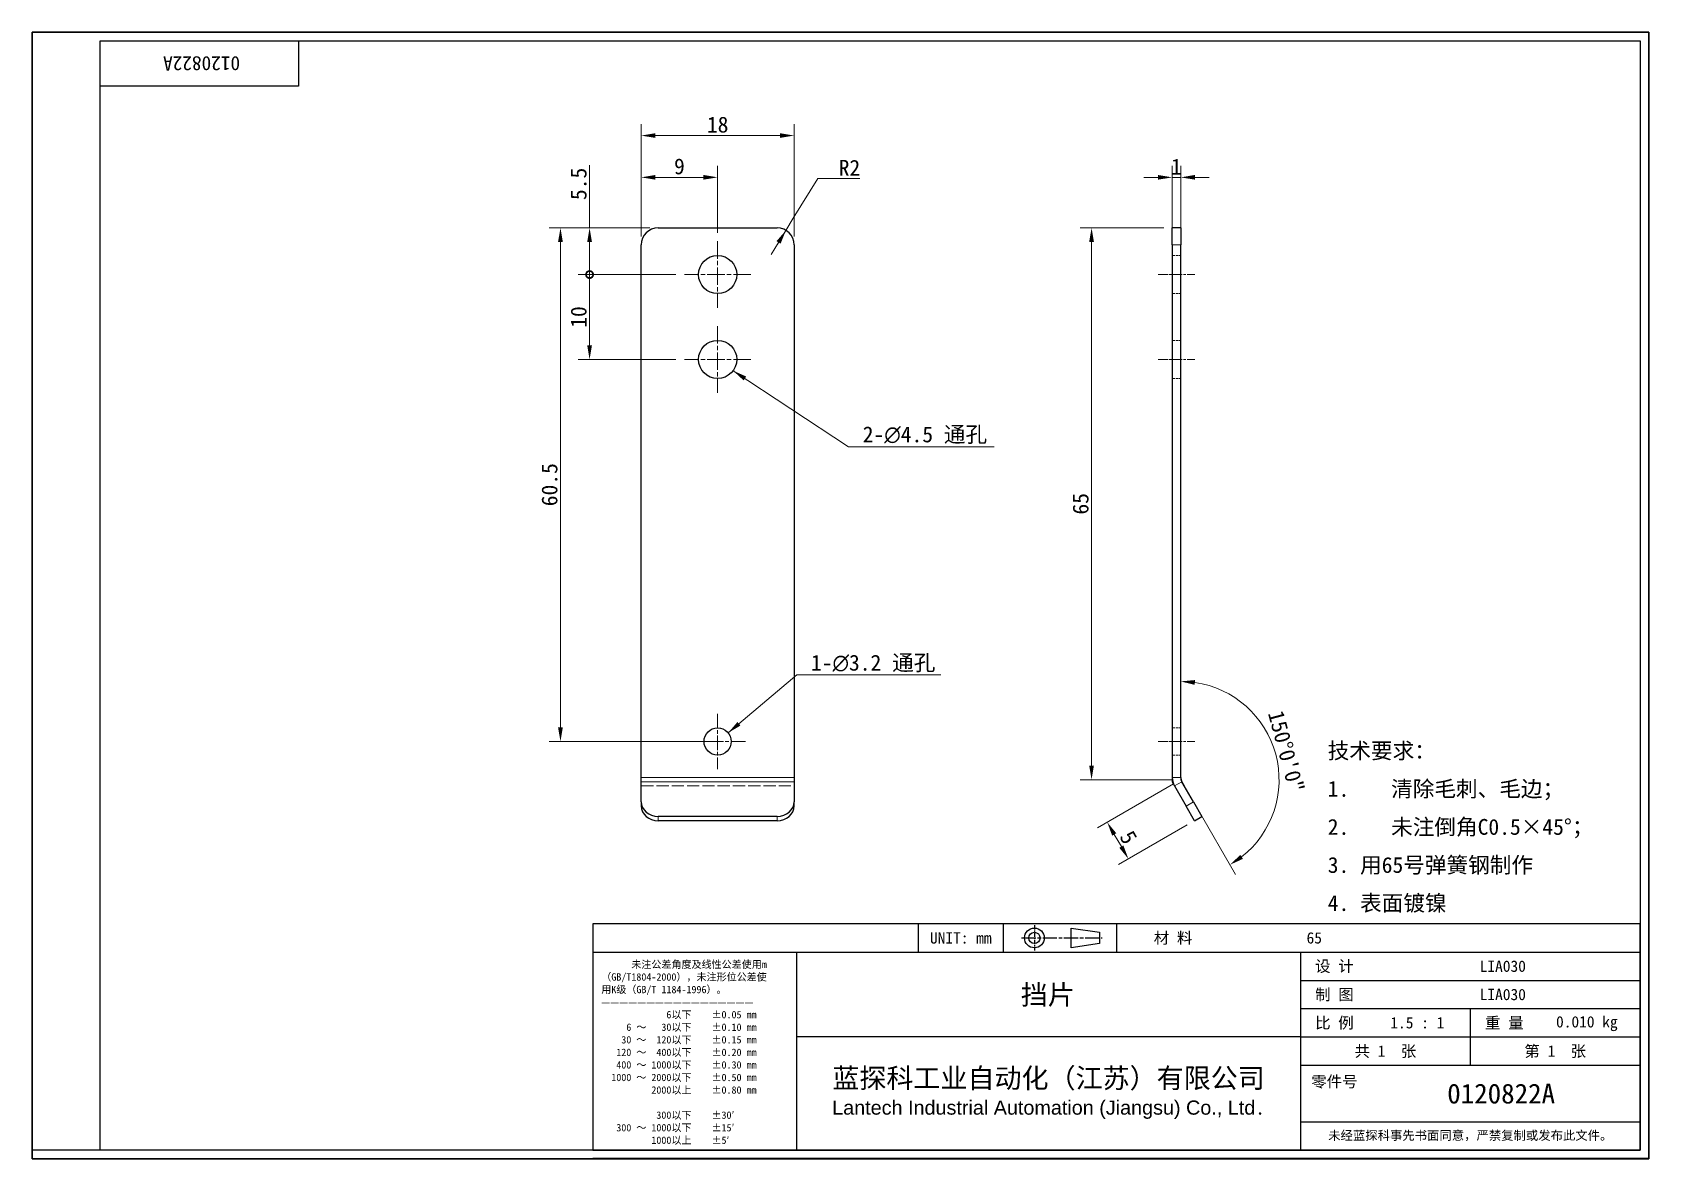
# Model space of a CAD drawing. Header units: millimetres. Extents: x 4 to 194, y 4 to 136.
import ezdxf
from ezdxf.enums import TextEntityAlignment as Align

# ---------------------------------------------------------------- set-up
doc = ezdxf.new("R2010")
doc.units = ezdxf.units.MM
doc.header["$LTSCALE"] = 0.666667
doc.linetypes.add('CHAIN', pattern=[0.3543, 0.2362, -0.0295, 0.0591, -0.0295])
doc.linetypes.add('DASHED', pattern=[0.2067, 0.1654, -0.0413])
for name, color, linetype, lineweight in [('1', 7, 'Continuous', 18), ('可见 (ISO)', 7, 'Continuous', 25), ('可见窄的 (ISO)', 7, 'Continuous', 18), ('图框 (ISO)', 7, 'Continuous', 35), ('标题 (ISO)', 7, 'Continuous', 25), ('草图几何图元 (ISO)', 7, 'Continuous', 18)]:
    doc.layers.add(name, color=color, linetype=linetype, lineweight=lineweight)
for name, color, linetype, lineweight, true_color in [('中心标记 (ISO)', 1, 'CHAIN', 18, 0xff0000), ('中心线 (ISO)', 1, 'CHAIN', 18, 0xff0000), ('尺寸 (ISO)', 7, 'Continuous', 18, 0x008000), ('符号 (ISO)', 7, 'Continuous', 18, 0x008000), ('隐藏 (ISO)', 5, 'DASHED', 18, 0x0000ff), ('隐藏窄的 (ISO)', 5, 'DASHED', 18, 0x0000ff)]:
    doc.layers.add(name, color=color, linetype=linetype, lineweight=lineweight, true_color=true_color)
doc.styles.add('文本样式164', font='SimSun.ttf')
doc.styles.add('文本样式165', font='SimSun.ttf')
doc.styles.add('文本样式74', font='SimSun.ttf')
doc.styles.add('最新国标', font='simfang.ttf')
doc.styles.add('注释文本 (ISO)', font='simfang.ttf')
doc.dimstyles.new('默认 (GB)', dxfattribs={"dimscale": 0.666667, "dimtxt": 2.8, "dimasz": 2.5, "dimexe": 2, "dimexo": 1.5, "dimgap": 0.5, "dimtad": 1, "dimtoh": 1, "dimdsep": 46, "dimtxsty": '最新国标', "dimcen": 0.09, "dimdle": 10, "dimclrd": 256, "dimclre": 256, "dimclrt": 256, "dimaunit": 1, "dimadec": 3, "dimazin": 2, "dimtfac": 0.535714, "dimtdec": 3, "dimtmove": 0, "dimatfit": 3, "dimfxl": 0, "dimtolj": 1, "dimlwd": -1, "dimlwe": -1, "dimarcsym": 0})
doc.dimstyles.new('默认 (GB)$7', dxfattribs={"dimscale": 0.666667, "dimtxt": 2.8, "dimasz": 2.5, "dimexe": 2, "dimexo": 1.5, "dimgap": 0.5, "dimtad": 1, "dimtoh": 1, "dimdsep": 46, "dimtxsty": '最新国标', "dimcen": 0.09, "dimdle": 10, "dimclrd": 256, "dimclre": 256, "dimclrt": 256, "dimaunit": 1, "dimadec": 3, "dimazin": 2, "dimtfac": 0.535714, "dimtdec": 3, "dimtmove": 0, "dimatfit": 3, "dimfxl": 0, "dimtolj": 1, "dimlwd": -1, "dimlwe": -1, "dimarcsym": 0})

# ---------------------------------------------------------------- blocks, each defined once
blk = doc.blocks.new('图框 最新国标')
at = {"layer": '图框 (ISO)'}
for p, q in [((6, 7), (6, 204.5)), ((6, 204.5), (291.5, 204.5)), ((291.5, 204.5), (291.5, 5.5)), ((6, 7), (6, 5.5)), ((6, 7), (6, 5.5)), ((291.5, 5.5), (6, 5.5))]:
    blk.add_line(p, q, dxfattribs=at)
at = {"layer": '图框 (ISO)', "color": 7, "linetype": 'Continuous', "lineweight": 25}
for p, q in [((18, 203), (290, 203)), ((18, 7), (18, 203)), ((18, 203), (290, 203)), ((53, 203), (53, 195)), ((290, 203), (290, 7)), ((290, 203), (290, 7)), ((53, 195), (18, 195)), ((290, 7), (6, 7)), ((290, 7), (18, 7))]:
    blk.add_line(p, q, dxfattribs=at)
at = {"layer": '图框 (ISO)', "style": '文本样式74'}
blk.add_attdef('零件代号_001', (42.7, 200.25), '', height=2.5, rotation=180, dxfattribs=at)
blk = doc.blocks.new('标题栏 最新国标')
at = {"layer": '标题 (ISO)'}
for p, q in [((381.98, -183.84), (196.98, -183.84)), ((196.98, -183.84), (196.98, -223.84)), ((254.48, -183.84), (254.48, -188.84)), ((269.48, -183.84), (269.48, -188.84)), ((281.48, -188.09), (281.48, -184.59)), ((281.48, -184.59), (286.48, -185.34)), ((286.48, -185.34), (286.48, -187.34)), ((289.48, -183.84), (289.48, -188.84)), ((381.98, -223.84), (381.98, -183.84)), ((383.48, -183.84), (383.48, -225.34)), ((286.48, -187.34), (281.48, -188.09)), ((196.98, -188.84), (381.98, -188.84)), ((232.98, -188.84), (232.98, -223.84)), ((321.98, -188.84), (321.98, -223.84)), ((321.98, -193.84), (381.98, -193.84)), ((321.98, -198.84), (381.98, -198.84)), ((351.98, -198.84), (351.98, -208.84)), ((321.98, -203.84), (232.98, -203.84)), ((321.98, -203.84), (381.98, -203.84)), ((321.98, -208.84), (381.98, -208.84)), ((321.98, -218.84), (381.98, -218.84)), ((196.98, -223.84), (381.98, -223.84)), ((383.48, -225.34), (196.98, -225.34))]:
    blk.add_line(p, q, dxfattribs=at)
at = {"layer": '标题 (ISO)', "linetype": 'CHAIN', "ltscale": 5.000333}
blk.add_line((274.98, -184.09), (274.98, -188.59), dxfattribs=at)
at = {"layer": '标题 (ISO)', "linetype": 'CHAIN', "ltscale": 15.834605}
blk.add_line((272.73, -186.34), (286.98, -186.34), dxfattribs=at)
at = {"layer": '标题 (ISO)'}
for radius in [1.75, 1]:
    blk.add_circle((274.98, -186.34), radius, dxfattribs=at)
at = {"layer": '1', "style": '文本样式164'}
for s, p in [('UNIT: mm', (261.98, -186.34)), ('材 料', (299.48, -186.34)), ('设 计', (327.98, -191.34)), ('制 图', (327.98, -196.34)), ('比 例', (327.98, -201.34)), ('重 量', (357.98, -201.34)), ('共 1  张', (336.98, -206.34)), ('第 1  张', (366.98, -206.34))]:
    blk.add_text(s, height=2, dxfattribs=at).set_placement(p, align=Align.MIDDLE_CENTER)
at = {"layer": '标题 (ISO)', "style": '注释文本 (ISO)'}
for s, insert, char_height, attachment_point, line_spacing_factor in [('\\fSimSun|b0|i0;{\\H1.3000;      未注公差角度及线性公差使用m\\P}\\fSimSun|b0|i0;{\\H1.3000;（GB/T1804-2000），未注形位公差使\\P}\\fSimSun|b0|i0;{\\H1.3000;用K级（GB/T 1184-1996）。\\P}\\fSimSun|b0|i0;{\\H1.3000;—————————————————\\P}\\fSimSun|b0|i0;{\\H1.3000;             6以下    ±0.05 mm\\P}\\fSimSun|b0|i0;{\\H1.3000;     6 ～   30以下    ±0.10 mm\\P}\\fSimSun|b0|i0;{\\H1.3000;    30 ～  120以下    ±0.15 mm\\P}\\fSimSun|b0|i0;{\\H1.3000;   120 ～  400以下    ±0.20 mm\\P}\\fSimSun|b0|i0;{\\H1.3000;   400 ～ 1000以下    ±0.30 mm\\P}\\fSimSun|b0|i0;{\\H1.3000;  1000 ～ 2000以下    ±0.50 mm\\P}\\fSimSun|b0|i0;{\\H1.3000;          2000以上    ±0.80 mm\\P}\\fSimSun|b0|i0;{\\H1.3000;\\P}\\fSimSun|b0|i0;{\\H1.3000;           300以下    ±30′\\P}\\fSimSun|b0|i0;{\\H1.3000;   300 ～ 1000以下    ±15′\\P}\\fSimSun|b0|i0;{\\H1.3000;          1000以上    ±5′}', (198.48, -206.63), 1.3, 4, 1.023913), ('{\\fMicrosoft YaHei|b0|i0|c134|p34;\\H1.75x;蓝探科工业自动化（江苏）有限公司\\P\\fArial|b0|i0|c0|p34;\\H0.71429x;Lantech Industrial Automation (Jiangsu) Co., Ltd\\fFangSong|b0|i0|c134|p49;.\\H1.15195x; }', (277.48, -213.84), 2, 5, 0.978695)]:
    blk.add_mtext(s, dxfattribs=dict(at, insert=insert, char_height=char_height, attachment_point=attachment_point, line_spacing_factor=line_spacing_factor))
at = {"layer": '标题 (ISO)', "attachment_point": 5, "style": '注释文本 (ISO)'}
for s, insert, char_height in [('\\fFangSong|b0|i0;零件号', (327.98, -211.84), 2), ('\\fSimSun|b0|i0;{\\H1.6000;未经蓝探科事先书面同意，严禁复制或发布此文件。}', (351.98, -221.34), 1.6)]:
    blk.add_mtext(s, dxfattribs=dict(at, insert=insert, char_height=char_height))
at = {"layer": '标题 (ISO)'}
for tag, p, height, style in [('材料_001', (323.05, -187.33), 2, '注释文本 (ISO)'), ('设计人_001', (353.63, -192.33), 2, '注释文本 (ISO)'), ('库存编号_001', (272.57, -198.13), 3.5, '文本样式165'), ('设计人_001', (353.63, -197.33), 2, '注释文本 (ISO)'), ('视图比例_001', (337.86, -202.33), 2, '注释文本 (ISO)'), ('质量\\P3;_001', (367.12, -202.16), 2, '注释文本 (ISO)'), ('零件代号_001', (347.9, -215.59), 3.5, '文本样式165')]:
    blk.add_attdef(tag, p, '', height=height, dxfattribs=dict(at, style=style))
blk = doc.blocks.new('*D5')
at = {"layer": 'Defpoints', "color": 0, "transparency": 16777216}
for p in [(84.7, 119.25), (75.7, 111.3), (84.7, 111.72)]:
    blk.add_point(p, dxfattribs=at)
at = {"layer": '尺寸 (ISO)', "color": 116, "true_color": 0x00803f, "transparency": 16777216}
for p, q in [((75.7, 112.3), (75.7, 120.59)), ((84.7, 112.72), (84.7, 120.59)), ((77.36, 119.25), (83.03, 119.25))]:
    blk.add_line(p, q, dxfattribs=at)
for points in [[(77.36, 119.53), (77.36, 118.98), (75.7, 119.25)], [(83.03, 119.53), (83.03, 118.98), (84.7, 119.25)]]:
    blk.add_solid(points, dxfattribs=at)
at = {"layer": '尺寸 (ISO)', "transparency": 16777216, "insert": (80.2, 120.53), "char_height": 1.867, "attachment_point": 5, "style": '最新国标'}
blk.add_mtext('\\A1;9', dxfattribs=at)
blk = doc.blocks.new('*D6')
at = {"layer": 'Defpoints', "color": 0, "transparency": 16777216}
for p in [(93.7, 124.17), (75.7, 111.3), (93.7, 111.3)]:
    blk.add_point(p, dxfattribs=at)
at = {"layer": '尺寸 (ISO)', "color": 116, "true_color": 0x00803f, "transparency": 16777216}
for p, q in [((75.7, 112.3), (75.7, 125.51)), ((77.36, 124.17), (92.03, 124.17)), ((93.7, 112.3), (93.7, 125.51))]:
    blk.add_line(p, q, dxfattribs=at)
for points in [[(77.36, 124.45), (77.36, 123.9), (75.7, 124.17)], [(92.03, 124.45), (92.03, 123.9), (93.7, 124.17)]]:
    blk.add_solid(points, dxfattribs=at)
at = {"layer": '尺寸 (ISO)', "transparency": 16777216, "insert": (84.7, 125.45), "char_height": 1.867, "attachment_point": 5, "style": '最新国标'}
blk.add_mtext('\\A1;18', dxfattribs=at)
blk = doc.blocks.new('_DotSmall')
at = {"color": 0, "linetype": 'ByBlock', "const_width": 0.5}
blk.add_lwpolyline([(-0.0625, 0, 1), (0.0625, 0, 1)], format="xyb", close=True, dxfattribs=at)
blk = doc.blocks.new('*D7')
at = {"layer": 'Defpoints', "color": 0, "transparency": 16777216}
for p in [(69.62, 107.8), (80.78, 107.8), (80.78, 97.8)]:
    blk.add_point(p, dxfattribs=at)
at = {"layer": '尺寸 (ISO)', "color": 116, "true_color": 0x00803f, "transparency": 16777216}
for p, q in [((79.78, 107.8), (68.29, 107.8)), ((69.62, 99.47), (69.62, 107.8)), ((79.78, 97.8), (68.29, 97.8))]:
    blk.add_line(p, q, dxfattribs=at)
blk.add_solid([(69.34, 99.47), (69.9, 99.47), (69.62, 97.8)], dxfattribs=at)
at = {"layer": '尺寸 (ISO)', "color": 116, "true_color": 0x00803f, "transparency": 16777216, "xscale": 1.666666666666667, "yscale": 1.666666666666667, "zscale": 1.666666666666667, "rotation": 90}
blk.add_blockref('_DotSmall', (69.62, 107.8), dxfattribs=at)
at = {"layer": '尺寸 (ISO)', "transparency": 16777216, "insert": (68.34, 102.8), "char_height": 1.867, "attachment_point": 5, "rotation": 90, "style": '最新国标'}
blk.add_mtext('\\A1;10', dxfattribs=at)
blk = doc.blocks.new('*D9')
at = {"layer": 'Defpoints', "color": 0, "transparency": 16777216}
for p in [(69.62, 113.3), (77.7, 113.3), (80.78, 107.8)]:
    blk.add_point(p, dxfattribs=at)
at = {"layer": '尺寸 (ISO)', "color": 116, "true_color": 0x00803f, "transparency": 16777216}
for p, q in [((69.62, 113.3), (69.62, 120.69)), ((76.7, 113.3), (68.29, 113.3)), ((69.62, 107.8), (69.62, 111.64)), ((79.78, 107.8), (68.29, 107.8))]:
    blk.add_line(p, q, dxfattribs=at)
blk.add_solid([(69.34, 111.64), (69.9, 111.64), (69.62, 113.3)], dxfattribs=at)
at = {"layer": '尺寸 (ISO)', "color": 116, "true_color": 0x00803f, "transparency": 16777216, "xscale": 1.666666666666667, "yscale": 1.666666666666667, "zscale": 1.666666666666667, "rotation": 270}
blk.add_blockref('_DotSmall', (69.62, 107.8), dxfattribs=at)
at = {"layer": '尺寸 (ISO)', "transparency": 16777216, "insert": (68.34, 118.48), "char_height": 1.867, "attachment_point": 5, "rotation": 90, "style": '最新国标'}
blk.add_mtext('\\A1;5.5', dxfattribs=at)
blk = doc.blocks.new('*D10')
at = {"layer": 'Defpoints', "color": 0, "transparency": 16777216}
for p in [(77.7, 113.3), (66.19, 52.8), (84.7, 52.8)]:
    blk.add_point(p, dxfattribs=at)
at = {"layer": '尺寸 (ISO)', "color": 116, "true_color": 0x00803f, "transparency": 16777216}
for p, q in [((76.7, 113.3), (64.86, 113.3)), ((66.19, 111.64), (66.19, 54.47)), ((83.7, 52.8), (64.86, 52.8))]:
    blk.add_line(p, q, dxfattribs=at)
for points in [[(65.91, 111.64), (66.47, 111.64), (66.19, 113.3)], [(65.91, 54.47), (66.47, 54.47), (66.19, 52.8)]]:
    blk.add_solid(points, dxfattribs=at)
at = {"layer": '尺寸 (ISO)', "transparency": 16777216, "insert": (64.91, 83.05), "char_height": 1.867, "attachment_point": 5, "rotation": 90, "style": '最新国标'}
blk.add_mtext('\\A1;60.5', dxfattribs=at)
blk = doc.blocks.new('*D11')
at = {"layer": 'Defpoints', "color": 0, "transparency": 16777216}
for p in [(138.23, 113.3), (128.73, 48.3), (139.23, 48.3)]:
    blk.add_point(p, dxfattribs=at)
at = {"layer": '尺寸 (ISO)', "color": 116, "true_color": 0x00803f, "transparency": 16777216}
for p, q in [((137.23, 113.3), (127.4, 113.3)), ((128.73, 111.64), (128.73, 49.97)), ((138.23, 48.3), (127.4, 48.3))]:
    blk.add_line(p, q, dxfattribs=at)
for points in [[(128.45, 111.64), (129.01, 111.64), (128.73, 113.3)], [(128.45, 49.97), (129.01, 49.97), (128.73, 48.3)]]:
    blk.add_solid(points, dxfattribs=at)
at = {"layer": '尺寸 (ISO)', "transparency": 16777216, "insert": (127.45, 80.8), "char_height": 1.867, "attachment_point": 5, "rotation": 90, "style": '最新国标'}
blk.add_mtext('\\A1;65', dxfattribs=at)
blk = doc.blocks.new('*D12')
at = {"layer": 'Defpoints', "color": 0, "transparency": 16777216}
for p in [(139.23, 48.3), (140.86, 43.47), (133.07, 38.97)]:
    blk.add_point(p, dxfattribs=at)
at = {"layer": '尺寸 (ISO)', "color": 116, "true_color": 0x00803f, "transparency": 16777216}
for p, q in [((138.36, 47.8), (129.42, 42.64)), ((140, 42.97), (131.92, 38.31)), ((131.4, 41.86), (132.24, 40.42))]:
    blk.add_line(p, q, dxfattribs=at)
for points in [[(131.64, 42), (131.16, 41.72), (130.57, 43.3)], [(132.48, 40.56), (132, 40.28), (133.07, 38.97)]]:
    blk.add_solid(points, dxfattribs=at)
at = {"layer": '尺寸 (ISO)', "transparency": 16777216, "insert": (133.08, 41.51), "char_height": 1.867, "attachment_point": 5, "rotation": 300, "style": '最新国标'}
blk.add_mtext('\\A1;5', dxfattribs=at)
blk = doc.blocks.new('*D13')
at = {"layer": 'Defpoints', "color": 0, "transparency": 16777216}
for p in [(139.23, 49.3), (139.23, 48.3), (140.73, 45.71), (150.63, 46.29)]:
    blk.add_point(p, dxfattribs=at)
at = {"layer": '尺寸 (ISO)', "color": 116, "true_color": 0x00803f, "transparency": 16777216}
blk.add_line((141.23, 44.84), (145.69, 37.12), dxfattribs=at)
blk.add_arc((139.23, 48.3), 11.58, 308.2568, 81.7432, dxfattribs=at)
for points in [[(140.87, 59.48), (140.91, 60.04), (139.23, 59.88)], [(146.55, 38.98), (146.24, 39.44), (145.02, 38.28)]]:
    blk.add_solid(points, dxfattribs=at)
at = {"layer": '尺寸 (ISO)', "transparency": 16777216, "insert": (151.65, 51.63), "char_height": 1.8667, "attachment_point": 5, "rotation": 285, "style": '最新国标'}
blk.add_mtext('\\A1;150°0\'0"', dxfattribs=at)
blk = doc.blocks.new('*D14')
at = {"layer": 'Defpoints', "color": 0, "transparency": 16777216}
for p in [(139.23, 119.25), (138.23, 111.3), (139.23, 111.3)]:
    blk.add_point(p, dxfattribs=at)
at = {"layer": '尺寸 (ISO)', "color": 116, "true_color": 0x00803f, "transparency": 16777216}
for p, q in [((138.23, 112.3), (138.23, 120.59)), ((139.23, 112.3), (139.23, 120.59)), ((136.56, 119.25), (134.9, 119.25)), ((138.23, 119.25), (139.23, 119.25)), ((140.9, 119.25), (142.56, 119.25))]:
    blk.add_line(p, q, dxfattribs=at)
for points in [[(136.56, 119.53), (136.56, 118.98), (138.23, 119.25)], [(140.9, 119.53), (140.9, 118.98), (139.23, 119.25)]]:
    blk.add_solid(points, dxfattribs=at)
at = {"layer": '尺寸 (ISO)', "transparency": 16777216, "insert": (138.73, 120.52), "char_height": 1.867, "attachment_point": 5, "style": '最新国标'}
blk.add_mtext('\\A1;1', dxfattribs=at)
blk = doc.blocks.new('*D15')
at = {"layer": 'Defpoints', "color": 0, "transparency": 16777216}
for p in [(92.74, 113.01), (91.7, 111.3)]:
    blk.add_point(p, dxfattribs=at)
at = {"layer": '尺寸 (ISO)', "color": 116, "true_color": 0x00803f, "transparency": 16777216}
for p, q in [((96.49, 119.11), (93.61, 114.43)), ((101.45, 119.11), (96.49, 119.11)), ((92.74, 113.01), (93.61, 114.43)), ((91.7, 111.3), (92.74, 113.01)), ((91.87, 111.59), (91, 110.17))]:
    blk.add_line(p, q, dxfattribs=at)
blk.add_solid([(91.63, 111.73), (92.11, 111.44), (92.74, 113.01)], dxfattribs=at)
at = {"layer": '尺寸 (ISO)', "transparency": 16777216, "insert": (100.22, 120.38), "char_height": 1.867, "attachment_point": 5, "style": '最新国标'}
blk.add_mtext('\\A1;R2', dxfattribs=at)

msp = doc.modelspace()

# ---------------------------------------------------------------- linework, layer by layer
at = {"layer": '中心标记 (ISO)', "ltscale": 13.056587}
for p, q in [((84.697, 111.72), (84.697, 103.887)), ((88.613, 107.804), (80.78, 107.804)), ((84.697, 101.72), (84.697, 93.887)), ((88.613, 97.804), (80.78, 97.804))]:
    msp.add_line(p, q, dxfattribs=at)
at = {"layer": '中心标记 (ISO)', "ltscale": 10.889732}
for p, q in [((84.697, 56.07), (84.697, 49.537)), ((87.963, 52.804), (81.43, 52.804))]:
    msp.add_line(p, q, dxfattribs=at)
at = {"layer": '中心线 (ISO)', "ltscale": 7.222748}
for p, q in [((136.564, 107.804), (140.897, 107.804)), ((136.564, 97.804), (140.897, 97.804)), ((136.564, 52.804), (140.897, 52.804))]:
    msp.add_line(p, q, dxfattribs=at)
at = {"layer": '可见 (ISO)'}
for p, q in [((77.697, 113.304), (91.697, 113.304)), ((139.231, 113.304), (138.231, 113.304)), ((138.231, 111.304), (138.231, 113.304)), ((139.231, 113.304), (139.231, 111.304)), ((75.697, 48.572), (75.697, 111.304)), ((93.697, 111.304), (93.697, 48.572)), ((138.231, 111.304), (138.231, 48.572)), ((139.231, 48.572), (139.231, 111.304)), ((75.697, 48.072), (75.697, 48.572)), ((75.697, 45.706), (75.697, 48.072)), ((93.697, 48.572), (93.697, 48.072)), ((93.697, 48.072), (93.697, 45.706)), ((140.731, 45.706), (139.365, 48.072)), ((75.697, 45.706), (75.697, 45.206)), ((93.697, 45.206), (93.697, 45.706)), ((138.499, 47.572), (139.865, 45.206)), ((140.731, 45.706), (141.731, 43.974)), ((91.697, 43.974), (77.697, 43.974)), ((140.865, 43.474), (139.865, 45.206)), ((140.865, 43.474), (141.731, 43.974)), ((91.697, 43.474), (77.697, 43.474))]:
    msp.add_line(p, q, dxfattribs=at)
for centre, radius in [((84.697, 107.804), 2.25), ((84.697, 97.804), 2.25), ((84.697, 52.804), 1.6)]:
    msp.add_circle(centre, radius, dxfattribs=at)
for centre, radius, start, end in [((77.697, 111.304), 2, 90, 180), ((91.697, 111.304), 2, 0, 90), ((140.231, 48.572), 2, 180, 210), ((140.231, 48.572), 1, 180, 210)]:
    msp.add_arc(centre, radius, start, end, dxfattribs=at)
for centre, major_axis, start_param, end_param in [((77.697, 45.706), (-2, 0), 0, 1.5707963), ((91.697, 45.706), (2, 0), 4.712389, 6.2831853), ((77.697, 45.206), (-2, 0), 0, 1.5707963), ((91.697, 45.206), (2, 0), 4.712389, 6.2831853)]:
    msp.add_ellipse(centre, major_axis=major_axis, ratio=0.8660254, start_param=start_param, end_param=end_param, dxfattribs=at)
at = {"layer": '可见窄的 (ISO)'}
for p, q in [((138.231, 111.304), (139.231, 111.304)), ((93.697, 48.572), (75.697, 48.572)), ((93.697, 48.072), (75.697, 48.072)), ((139.231, 48.572), (138.231, 48.572)), ((139.365, 48.072), (138.499, 47.572)), ((140.731, 45.706), (139.865, 45.206)), ((77.697, 43.474), (77.697, 43.974)), ((91.697, 43.974), (91.697, 43.474))]:
    msp.add_line(p, q, dxfattribs=at)
at = {"layer": '草图几何图元 (ISO)'}
for p, q in [((138.231, 50.437), (138.231, 48.036)), ((139.359, 46.082), (138.231, 48.036)), ((139.231, 48.858), (139.231, 48.304)), ((139.677, 47.531), (139.231, 48.304))]:
    msp.add_line(p, q, dxfattribs=at)
at = {"layer": '隐藏 (ISO)', "ltscale": 2.856945}
for p, q in [((138.231, 110.054), (139.231, 110.054)), ((138.231, 105.554), (139.231, 105.554)), ((138.231, 100.054), (139.231, 100.054)), ((138.231, 95.554), (139.231, 95.554)), ((138.231, 54.404), (139.231, 54.404)), ((138.231, 51.204), (139.231, 51.204))]:
    msp.add_line(p, q, dxfattribs=at)
at = {"layer": '隐藏窄的 (ISO)', "ltscale": 13.062409}
msp.add_line((75.697, 47.572), (93.697, 47.572), dxfattribs=at)

# ---------------------------------------------------------------- block references
at = {"xscale": 0.6666666666666666, "yscale": 0.6666666666666666, "zscale": 0.6666666666666666}
msp.add_blockref('图框 最新国标', (0, 0), dxfattribs=at).add_auto_attribs({'零件代号_001': '0120822A'})
ref = msp.add_blockref('标题栏 最新国标', (-61.322, 153.896), dxfattribs=dict(xscale=0.6666666666666666, yscale=0.6666666666666666, zscale=0.6666666666666666))
ref.add_attrib('零件代号_001', '0120822A', (170.614, 10.167), dxfattribs={"layer": '标题 (ISO)', "height": 2.3333, "style": '文本样式165'})
ref.add_attrib('库存编号_001', '挡片', (120.395, 21.807), dxfattribs={"layer": '标题 (ISO)', "height": 2.3333, "style": '文本样式165'})
ref.add_attrib('质量\\P3;_001', '0.010 kg', (183.425, 19.122), dxfattribs={"layer": '标题 (ISO)', "height": 1.3333, "style": '注释文本 (ISO)'})
ref.add_attrib('视图比例_001', '1.5 : 1', (163.916, 19.011), dxfattribs={"layer": '标题 (ISO)', "height": 1.3333, "style": '注释文本 (ISO)'})
ref.add_attrib('设计人_001', 'LIA030', (174.434, 25.674), dxfattribs={"layer": '标题 (ISO)', "height": 1.3333, "style": '注释文本 (ISO)'})
ref.add_attrib('设计人_001', 'LIA030', (174.434, 22.341), dxfattribs={"layer": '标题 (ISO)', "height": 1.3333, "style": '注释文本 (ISO)'})
ref.add_attrib('材料_001', '65', (154.048, 29.008), dxfattribs={"layer": '标题 (ISO)', "height": 1.3333, "style": '注释文本 (ISO)'})

# ---------------------------------------------------------------- texts
at = {"layer": '符号 (ISO)', "char_height": 1.86667}
for s, insert, width, attachment_point, line_spacing_factor, style in [('2-\\fAIGDT|b0|i0;{\\H1.8667;n}\\fFangSong|b0|i0;{\\H1.8667;4.5 通孔}', (101.785, 87.84), 16.22525, 7, 0.49, '最新国标'), ('1-\\fAIGDT|b0|i0;{\\H1.8667;n}\\fFangSong|b0|i0;{\\H1.8667;3.2 通孔}', (95.689, 60.948), 16.22525, 7, 0.49, '最新国标'), ('\\fFangSong|b0|i0;{\\H1.8667;技术要求：\\P}\\fFangSong|b0|i0;{\\H1.8667;1.^I}\\fFangSong|b0|i0;{\\H1.8667;清除毛刺、毛边；\\P}\\fFangSong|b0|i0;{\\H1.8667;2.^I}\\fFangSong|b0|i0;{\\H1.8667;未注倒角C0.5×45°；\\P}\\fFangSong|b0|i0;{\\H1.8667;3. 用65号弹簧钢制作\\P}\\fFangSong|b0|i0;{\\H1.8667;4. 表面镀镍}', (156.54, 42.643), 33.54542, 4, 1.441304, '注释文本 (ISO)')]:
    msp.add_mtext(s, dxfattribs=dict(at, insert=insert, width=width, attachment_point=attachment_point, line_spacing_factor=line_spacing_factor, style=style))

# ---------------------------------------------------------------- dimensions: what is measured, and where the dimension line sits
at = {"layer": '尺寸 (ISO)', "color": 116, "true_color": 0x00803f}
for base, p2, picture, middle in [((93.697, 124.174), (93.697, 111.304), '*D6', (84.697, 124.174)), ((84.697, 119.255), (84.697, 111.72), '*D5', (80.197, 119.255))]:
    dim = msp.add_linear_dim(base=base, p1=(75.697, 111.304), p2=p2, dimstyle='默认 (GB)', override={"dimgap": 0.5, "dimtoh": 0, "dimdec": 2, "dimtol": 0, "dimlim": 0, "dimtp": 0, "dimtm": 0, "dimtdec": 3, "dimtofl": 0, "dimatfit": 1}, dxfattribs=at)
    dim.commit()
    dim.dimension.update_dxf_attribs({"geometry": picture, "text_midpoint": middle, "dimtype": 160})
for base, p1, p2, angle, override, picture, middle in [((69.622, 113.304), (80.78, 107.804), (77.697, 113.304), 90, {"dimgap": 0.5, "dimtoh": 0, "dimdec": 2, "dimblk1": 'DotSmall', "dimsah": 1, "dimdle": 0, "dimtol": 0, "dimlim": 0, "dimtp": 0, "dimtm": 0, "dimtdec": 3, "dimtofl": 0, "dimatfit": 2}, '*D9', (69.622, 118.477)), ((139.231, 119.255), (138.231, 111.304), (139.231, 111.304), 180, {"dimgap": 0.5, "dimtoh": 0, "dimdec": 2, "dimtol": 0, "dimlim": 0, "dimtp": 0, "dimtm": 0, "dimtdec": 3, "dimtofl": 1, "dimatfit": 1}, '*D14', (138.731, 119.255)), ((66.188, 52.804), (77.697, 113.304), (84.697, 52.804), 270, {"dimgap": 0.5, "dimtoh": 0, "dimdec": 2, "dimtol": 0, "dimlim": 0, "dimtp": 0, "dimtm": 0, "dimtdec": 3, "dimtofl": 0, "dimatfit": 1}, '*D10', (66.188, 83.054)), ((128.731, 48.304), (138.231, 113.304), (139.231, 48.304), 90, {"dimgap": 0.5, "dimtoh": 0, "dimdec": 2, "dimtol": 0, "dimlim": 0, "dimtp": 0, "dimtm": 0, "dimtdec": 3, "dimtofl": 0, "dimatfit": 1}, '*D11', (128.731, 80.804)), ((69.622, 107.804), (80.78, 97.804), (80.78, 107.804), 90, {"dimgap": 0.5, "dimtoh": 0, "dimdec": 2, "dimblk2": 'DotSmall', "dimsah": 1, "dimdle": 0, "dimtol": 0, "dimlim": 0, "dimtp": 0, "dimtm": 0, "dimtdec": 3, "dimtofl": 0, "dimatfit": 1}, '*D7', (69.622, 102.804)), ((133.071, 38.974), (139.231, 48.304), (140.865, 43.474), 300, {"dimgap": 0.5, "dimtoh": 0, "dimdec": 2, "dimtol": 0, "dimlim": 0, "dimtp": 0, "dimtm": 0, "dimtdec": 3, "dimtofl": 0, "dimatfit": 1}, '*D12', (131.974, 40.873))]:
    dim = msp.add_linear_dim(base=base, p1=p1, p2=p2, angle=angle, dimstyle='默认 (GB)', override=override, dxfattribs=at)
    dim.commit()
    dim.dimension.update_dxf_attribs({"geometry": picture, "text_midpoint": middle, "dimtype": 160})
dim = msp.add_radius_dim(center=(91.697, 111.304), mpoint=(92.742, 113.009), dimstyle='默认 (GB)', override={"dimgap": 0.5, "dimtih": 1, "dimdec": 2, "dimlfac": 1, "dimcen": 0, "dimtol": 0, "dimlim": 0, "dimtp": 0, "dimtm": 0, "dimtdec": 3}, dxfattribs=at)
dim.commit()
dim.dimension.update_dxf_attribs({"geometry": '*D15', "text_midpoint": (100.216, 119.113), "dimtype": 164})
dim = msp.add_angular_dim_3p(base=(150.6304, 46.2936), center=(139.2308, 48.3037), p1=(140.7308, 45.7056), p2=(139.2308, 49.3037), dimstyle='默认 (GB)', override={"dimgap": 0.5, "dimtoh": 0, "dimse2": 1, "dimtol": 0, "dimlim": 0, "dimtp": 0, "dimtm": 0, "dimtdec": 2}, dxfattribs=at)
dim.commit()
dim.dimension.update_dxf_attribs({"geometry": '*D13', "text_midpoint": (150.4118, 51.2996), "dimtype": 165})

# ---------------------------------------------------------------- leaders
at = {"layer": '符号 (ISO)', "annotation_type": 0, "has_hookline": 1, "hookline_direction": 0}
for points, text_width in [([(86.516, 96.479), (100.118, 87.529), (101.785, 87.529)], 15.473), ([(85.935, 53.817), (94.022, 60.637), (95.689, 60.637)], 15.302)]:
    msp.add_leader(points, dimstyle='默认 (GB)$7', override={"dimgap": 0, "dimtad": 1}, dxfattribs=dict(at, text_width=text_width))

doc.saveas('drawing.dxf')
